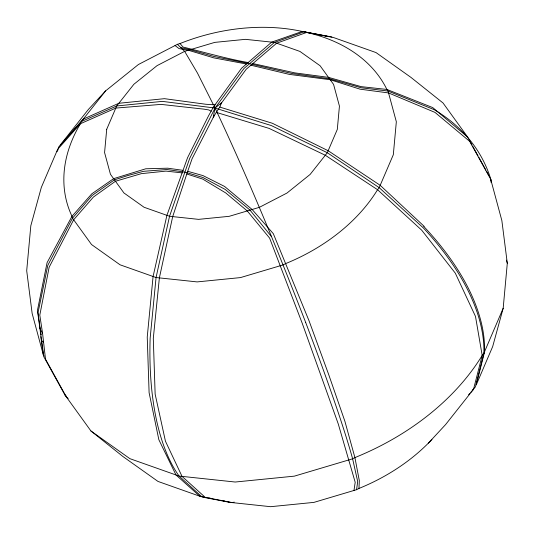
<?xml version="1.0" encoding="UTF-8"?>
<svg xmlns="http://www.w3.org/2000/svg" width="534" height="534" viewBox="0 0 534 534"><rect width="100%" height="100%" fill="white"/><g stroke="black" fill="none" stroke-linecap="round" stroke-linejoin="round"><path stroke-width="0.8" d="M183.162 170.359L167.756 168.19L145.775 168.784L113.602 178.663L91.828 193.795L71.99 216.29L47.072 262.688L37.433 310.448L43.881 356.886L64.928 394.96L90.954 430.998L129.889 458.666L179.084 476.068L202.099 497.034L229.533 502.327L270.604 506.693L313.939 502.381L356.572 489.691L358.955 488.456L359.322 480.707L354.916 457.618L344.911 421.333L328.824 374.921L309.073 320.881L273.328 233.692L252.135 209.495L224.6 186.459L203.087 175.639L187.708 171.307M484.692 351.379L476.241 384.914L492.668 346.599L503.175 308.278L507.3 263.269L501.853 220.549L490.686 179.217L469.706 141.383L434.99 112.407L388.538 92.923L360.136 89.198L330.192 79.726L289.415 74.4L250.92 65.215M356.572 489.691L357.687 481.555L352.62 458.806A237.229 15.533 68.1 0 0 305.728 322.609M353.969 490.466L355.203 482.295L338.282 424.003L302.344 323.617L269.61 238.097L247.255 210.943L225.715 192.921L202.733 179.09L186.793 173.984M57.051 151.736L57.652 149.346L80.414 123.734L81.342 121.558L105.625 90.867L138.399 64.521L177.428 44.309L180.031 43.534A165.58 118.301 -18.1 0 1 302.257 31.453L331.901 36.966M57.826 150.254L58.633 147.05L81.342 121.558L116.706 105.979L162.309 101.373L215.048 108.055L271.325 125.563L327.309 152.717L379.187 187.654L423.415 228.005A237.229 127.84 31.1 0 1 483.884 353.288L475.367 386.95L472.597 390.06M428.375 443.133L445.63 424.537L473.538 389.259L482.189 355.417L483.877 353.281L503.175 308.278M57.652 149.346L41.332 187.401L30.825 225.722L26.7 270.731L32.147 313.451L43.301 354.736L44.102 356.178M214.374 115.277L192.086 158.725L187.187 172.809L172.689 216.61L159.372 277.894L153.298 338.423L155.14 394.105L165.447 441.211L182.034 476.381L205.23 497.368L232.657 502.661L234.179 502.087M220.655 104.143L246.194 69.253L276.672 43.201L306.636 32.441L333.637 37.574L376.009 52.572L410.92 77.37L443.046 103.002L467.664 137.091L472.029 144.988M328.39 36.519L302.264 31.439L271.706 42.126L241.588 68.219L213.593 106.793L208.6 115.698L187.554 157.724L166.915 215.349L153.084 276.485L147.237 337.061L149.106 392.697L158.852 439.716L176 474.98L199.789 496.219L203.875 496.994M468.612 394.78L469.706 393.551M470.801 392.323L473.538 389.259M105.625 90.867L88.37 109.463L60.115 145.188L83.304 119.082L118.842 103.282L164.445 98.67L205.764 104.257L215.122 104.871M354.916 457.618L352.62 458.806L294.381 476.141L235.194 482.028L179.084 476.068A237.229 105.865 -77.5 0 1 150.154 338.089L156.061 277.54L169.538 216.277L189.657 158.464L215.048 108.055L243.978 68.472L274.476 42.42L304.467 31.673L306.636 32.441A165.286 118.094 -18.1 0 1 386.876 89.438L432.74 107.594L467.664 137.091M182.261 172.896L165.987 171.107L141.383 173.643L115.471 181.253L93.41 197.046L73.659 219.774L49.141 267.234L39.803 315.133L42.586 333.49L45.503 359.135L66.296 396.855L68.192 398.457M216.143 112.34L269.089 128.394L325.299 155.26L377.558 189.71L421.693 230.174L455.295 273.141L475.487 316.415L482.189 355.417A227.384 162.456 -18.1 0 1 354.903 457.598M208.774 497.928L210.409 498.235M222.671 500.565L224.307 500.879M248.083 62.531C226.096 58.593 204.662 52.392 183.008 47.039L180.031 43.534M246.388 64.007L213.78 57.866L188.362 50.249L179.07 48.607L175.045 45.544M180.846 47.646L190.124 49.729L213.874 56.444L249.512 63.746L292.325 73.579L329.485 78.745L361.244 87.783L388.038 91.047L434.249 109.684M252.869 63.546L294.821 72.878L328.49 77.37L361.151 86.642L386.87 89.438L388.038 91.047L396.335 121.759L393.318 154.713L379.187 187.654L377.558 189.71A164.999 117.887 -18.1 0 1 285.476 263.662L283.1 264.904L240.467 277.593L197.133 281.905L156.061 277.54L120.05 264.797L91.548 244.545L72.497 218.166L71.99 216.29A165.046 117.921 -18.1 0 1 80.4 123.734L115.805 108.082L161.014 104.39L203.648 109.11L208.721 109.911L211.23 111.232M227.451 501.586L229.533 502.327M199.789 496.219L157.991 481.428L123.08 456.63L90.954 430.998M219.728 107.06L272.32 123.254L328.17 150.721L380.188 185.318L424.136 226.316M43.261 342.161L41.719 340.558M66.196 396.028L64.928 394.96L64.561 393.591M177.428 44.309L184.651 51.357L197.48 73.098L213.413 104.797M271.426 236.589L250.012 210.122L225.194 189.443L202.9 177.488L184.904 172.128L166.955 169.512L143.492 171.314L127.986 175.499L114.45 179.831L92.115 195.484L72.497 218.166L47.793 265.371L38.034 312.684L40.197 329.011L42.586 333.49M472.824 146.423L477.983 155.754M478.771 157.19L485.913 170.112M486.708 171.547L488.69 175.139M214.121 106.213L215.048 108.055C248.17 178.309 277.753 250.172 305.735 322.609M39.696 327.435L40.197 329.011M506.446 260.098L507.3 263.269M40.784 336.627L43.301 354.736M490.686 179.217L491.133 182.501M434.242 109.69A237.229 165.253 -25.6 0 1 491.08 180.185M423.749 226.423A237.563 129.095 30.5 0 1 484.552 351.325M431.939 439.435A165.106 117.967 -18.1 0 1 358.948 488.45M106.713 129.275L104.577 152.577L110.451 174.291L123.921 192.948L144.073 207.265L169.538 216.277L198.581 219.361L229.219 216.317L259.37 207.339L286.972 193.048L310.141 174.418L327.309 152.717L337.301 129.422L339.437 106.119L333.57 84.405L320.1 65.749L299.941 51.431L274.476 42.42L245.433 39.336L214.795 42.38L184.651 51.357L157.049 65.649L133.874 84.279L116.706 105.979L106.713 129.275M215.048 108.055L213.193 117.36L220.101 106.54L221.443 102.755L215.048 108.055M40.958 334.785L40.35 330.993L40.958 334.785"/></g></svg>
